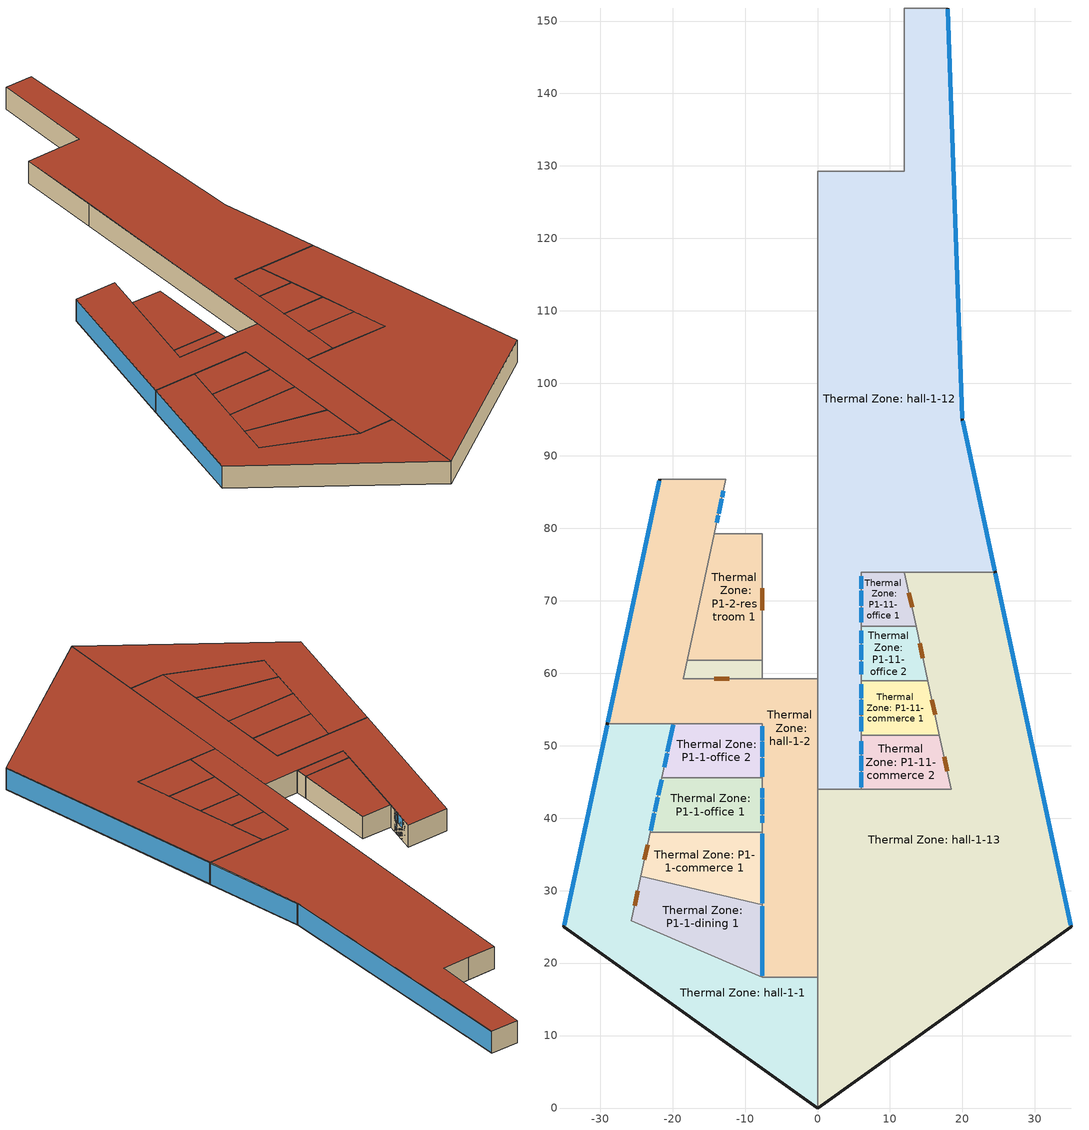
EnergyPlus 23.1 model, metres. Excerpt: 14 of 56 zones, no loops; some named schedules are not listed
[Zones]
Thermal Zone: hall-1-1
 floor ground (ExtSlabCarpet 4in ClimateZone 1-8): -19.87,53.04 -25.69,25.86 -7.64,18.04 0,18.04 0,0 -35,25 -28.99,53.04 z0
 wall outside (ASHRAE 189.1-2009 ExtWall Mass ClimateZone 5): -28.99,53.04 -35,25 0,0 z0:5
 wall to Thermal Zone: P1-1-office 2 (Interior Wall): -21.48,45.54 -19.87,53.04 z0:5
 wall to Thermal Zone: P1-1-office 1 (Interior Wall): -23.08,38.04 -21.48,45.54 z0:5
 wall to Thermal Zone: P1-1-commerce 1 (Interior Wall): -24.39,31.95 -23.08,38.04 z0:5
 wall to Thermal Zone: P1-1-dining 1 (Interior Wall): -7.64,18.04 -25.69,25.86 -24.39,31.95 z0:5
 wall to Thermal Zone: hall-1-2 (Air Wall): 0,18.04 -7.64,18.04 / -19.87,53.04 -28.99,53.04 z0:5
 wall to Thermal Zone: hall-1-13 (Air Wall): 0,0 0,18.04 z0:5
 window (Curtain Window): -29.03,52.85 -34.96,25.2 z0.2:4.8
 window inside (Interior Window): -21.16,47 -20.75,48.95 / -20.71,49.14 -19.9,52.89 / -21.99,43.15 -21.53,45.31 / -23.04,38.26 -22.52,40.65 z0.2:4.8; -22.48,40.86 -22.04,42.91 z2.7:4.8
 door inside (Interior Door): -23.9,34.25 -23.46,36.31 / -25.25,27.92 -24.81,29.98 / -22.48,40.86 -22.04,42.91 z0:2.5
 roof outside (ASHRAE 189.1-2009 ExtRoof IEAD ClimateZone 2-5): 0,0 0,18.04 -7.64,18.04 -25.69,25.86 -19.87,53.04 -28.99,53.04 -35,25 z5
Thermal Zone: hall-1-13
 floor ground (ExtSlabCarpet 4in ClimateZone 1-8): 24.51,73.96 35,25 0,0 0,43.96 18.43,43.96 12.01,73.96 z0
 wall outside (ASHRAE 189.1-2009 ExtWall Mass ClimateZone 5): 0,0 35,25 24.51,73.96 z0:5
 wall to Thermal Zone: hall-1-2 (Air Wall): 0,43.96 0,18.04 z0:5
 wall to Thermal Zone: hall-1-12 (Air Wall): 6,43.96 0,43.96 / 24.51,73.96 12.01,73.96 z0:5
 wall to Thermal Zone: P1-11-commerce 2 (Interior Wall): 16.83,51.46 18.43,43.96 6,43.96 z0:5
 wall to Thermal Zone: P1-11-commerce 1 (Interior Wall): 15.22,58.96 16.83,51.46 z0:5
 wall to Thermal Zone: P1-11-office 2 (Interior Wall): 13.61,66.46 15.22,58.96 z0:5
 wall to Thermal Zone: P1-11-office 1 (Interior Wall): 12.01,73.96 13.61,66.46 z0:5
 window (Curtain Window): 34.96,25.2 24.55,73.76 z0.2:4.8
 door inside (Interior Door): 17.46,48.5 17.9,46.45 / 12.61,71.13 13.05,69.07 / 15.78,56.34 16.22,54.28 / 14.11,64.11 14.55,62.06 z0:2.5
 roof outside (ASHRAE 189.1-2009 ExtRoof IEAD ClimateZone 2-5): 0,0 35,25 24.51,73.96 12.01,73.96 18.43,43.96 0,43.96 z5
Thermal Zone: hall-1-2
 floor ground (ExtSlabCarpet 4in ClimateZone 1-8): -12.64,86.76 -18.54,59.26 0,59.26 0,18.04 -7.64,18.04 -7.64,53.04 -28.99,53.04 -21.77,86.76 z0
 wall outside (ASHRAE 189.1-2009 ExtWall Mass ClimateZone 5): -21.77,86.76 -28.99,53.04 z0:5
 wall to Thermal Zone: P1-2-dining 1 (Interior Wall): -14.25,79.26 -12.64,86.76 z0:5
 wall to Thermal Zone: P1-2-restroom 1 (Interior Wall): -18,61.76 -14.25,79.26 z0:5
 wall to Thermal Zone: P1-2-breakroom 1 (Interior Wall): -7.64,59.26 -18.54,59.26 -18,61.76 z0:5
 wall to Thermal Zone: hall-1-3 (Air Wall): 0,59.26 -7.64,59.26 / -12.64,86.76 -21.77,86.76 z0:5
 wall to Thermal Zone: hall-1-12 (Air Wall): 0,43.96 0,59.26 z0:5
 wall to Thermal Zone: P1-1-dining 1 (Interior Wall): -7.64,28.04 -7.64,18.04 z0:5
 wall to Thermal Zone: P1-1-commerce 1 (Interior Wall): -7.64,38.04 -7.64,28.04 z0:5
 wall to Thermal Zone: P1-1-office 1 (Interior Wall): -7.64,45.54 -7.64,38.04 z0:5
 wall to Thermal Zone: P1-1-office 2 (Interior Wall): -19.87,53.04 -7.64,53.04 -7.64,45.54 z0:5
 window (Curtain Window): -21.81,86.55 -28.95,53.24 z0.2:4.8
 window inside (Interior Window): -7.64,40.35 -7.64,39.36 / -7.64,37.84 -7.64,28.24 / -7.64,48.28 -7.64,45.73 / -7.64,44.15 -7.64,42.84 / -7.64,52.68 -7.64,50.68 / -7.64,27.84 -7.64,18.24 / -13.17,84.28 -12.98,85.17 / -13.93,80.74 -13.7,81.81 z0.2:4.8; -7.64,42.64 -7.64,40.55 / -7.64,50.52 -7.64,48.44 z2.71:4.8; -13.66,82.02 -13.22,84.07 z2.8:4.8
 door inside (Interior Door): -13.66,82.02 -13.22,84.07 / -12.15,59.26 -14.25,59.26 / -7.64,42.65 -7.64,40.55 / -7.64,50.54 -7.64,48.44 z0:2.5
 roof outside (ASHRAE 189.1-2009 ExtRoof IEAD ClimateZone 2-5): 0,18.04 0,59.26 -18.54,59.26 -12.64,86.76 -21.77,86.76 -28.99,53.04 -7.64,53.04 -7.64,18.04 z5
Thermal Zone: P1-1-dining 1
 floor ground (ExtSlabCarpet 4in ClimateZone 1-8): -24.39,31.95 -7.64,28.04 -7.64,18.04 -25.69,25.86 z0
 wall to Thermal Zone: P1-1-commerce 1 (Interior Wall): -7.64,28.04 -24.39,31.95 z0:5
 roof outside (ASHRAE 189.1-2009 ExtRoof IEAD ClimateZone 2-5): -7.64,18.04 -7.64,28.04 -24.39,31.95 -25.69,25.86 z5
Thermal Zone: P1-1-commerce 1
 floor ground (ExtSlabCarpet 4in ClimateZone 1-8): -7.64,38.04 -7.64,28.04 -24.39,31.95 -23.08,38.04 z0
 wall to Thermal Zone: P1-1-office 1 (Interior Wall): -7.64,38.04 -23.08,38.04 z0:5
 roof outside (ASHRAE 189.1-2009 ExtRoof IEAD ClimateZone 2-5): -7.64,28.04 -7.64,38.04 -23.08,38.04 -24.39,31.95 z5
Thermal Zone: P1-1-office 1
 floor ground (ExtSlabCarpet 4in ClimateZone 1-8): -7.64,45.54 -7.64,38.04 -23.08,38.04 -21.48,45.54 z0
 wall to Thermal Zone: P1-1-office 2 (Interior Wall): -7.64,45.54 -21.48,45.54 z0:5
 roof outside (ASHRAE 189.1-2009 ExtRoof IEAD ClimateZone 2-5): -7.64,38.04 -7.64,45.54 -21.48,45.54 -23.08,38.04 z5
Thermal Zone: hall-1-12
 floor ground (ExtSlabCarpet 4in ClimateZone 1-8): 17.97,151.8 20,95 24.51,73.96 6.01,73.96 6.01,43.96 0,43.96 0,129.3 12,129.3 12,151.8 z0
 wall outside (ASHRAE 189.1-2009 ExtWall Mass ClimateZone 5): 24.51,73.96 20,95 17.97,151.8 z0:5
 wall to Thermal Zone: P1-11-office 1 (Interior Wall): 6.01,66.46 6.01,73.96 12,73.96 z0:5
 wall to Thermal Zone: P1-11-office 2 (Interior Wall): 6.01,58.96 6.01,66.46 z0:5
 wall to Thermal Zone: P1-11-commerce 1 (Interior Wall): 6.01,51.46 6.01,58.96 z0:5
 wall to Thermal Zone: P1-11-commerce 2 (Interior Wall): 6.01,43.96 6.01,51.46 z0:5
 wall to Thermal Zone: hall-1-3 (Air Wall): 0,110.9 0,59.26 z0:5
 wall to Thermal Zone: hall-1-4 (Air Wall): 0,129.3 0,110.9 z0:5
 wall to Thermal Zone: hall-1-11 (Air Wall): 6.01,129.3 0,129.3 / 17.97,151.8 12,151.8 z0:5
 wall to Thermal Zone: P1-10-restroom 1 (Interior Wall): 12,151.8 12,129.3 6.01,129.3 z0:5
 window (Curtain Window): 24.47,74.15 20.04,94.8 / 19.99,95.2 17.98,151.6 z0.2:4.8
 window inside (Interior Window): 6.01,64.15 6.01,65.83 / 6.01,59.87 6.01,61.59 / 6.01,56.55 6.01,58.44 / 6.01,52.01 6.01,53.96 / 6.01,44.26 6.01,46.31 / 6.01,48.8 6.01,50.59 / 6.01,71.65 6.01,73.39 / 6.01,67.06 6.01,69.03 z0.2:4.8; 6.01,61.82 6.01,63.92 z2.8:4.8; 6.01,54.24 6.01,56.31 z2.73:4.8; 6.01,46.56 6.01,48.61 z2.74:4.8; 6.01,69.3 6.01,71.4 z2.79:4.8
 door inside (Interior Door): 6.01,54.21 6.01,56.31 / 6.01,61.82 6.01,63.92 / 6.01,46.51 6.01,48.61 / 6.01,69.3 6.01,71.4 z0:2.5
 roof outside (ASHRAE 189.1-2009 ExtRoof IEAD ClimateZone 2-5): 6.01,43.96 6.01,73.96 24.51,73.96 20,95 17.97,151.8 12,151.8 12,129.3 0,129.3 0,43.96 z5
Thermal Zone: P1-11-commerce 2
 floor ground (ExtSlabCarpet 4in ClimateZone 1-8): 16.83,51.46 18.43,43.96 6,43.96 6,51.46 z0
 wall to Thermal Zone: P1-11-commerce 1 (Interior Wall): 16.83,51.46 6,51.46 z0:5
 roof outside (ASHRAE 189.1-2009 ExtRoof IEAD ClimateZone 2-5): 18.43,43.96 16.83,51.46 6,51.46 6,43.96 z5
Thermal Zone: P1-1-office 2
 floor ground (ExtSlabCarpet 4in ClimateZone 1-8): -7.64,53.04 -7.64,45.54 -21.48,45.54 -19.87,53.04 z0
 roof outside (ASHRAE 189.1-2009 ExtRoof IEAD ClimateZone 2-5): -7.64,45.54 -7.64,53.04 -19.87,53.04 -21.48,45.54 z5
Thermal Zone: P1-11-commerce 1
 floor ground (ExtSlabCarpet 4in ClimateZone 1-8): 15.22,58.96 16.83,51.46 6.01,51.46 6.01,58.96 z0
 wall to Thermal Zone: P1-11-office 2 (Interior Wall): 15.22,58.96 6.01,58.96 z0:5
 roof outside (ASHRAE 189.1-2009 ExtRoof IEAD ClimateZone 2-5): 16.83,51.46 15.22,58.96 6.01,58.96 6.01,51.46 z5
Thermal Zone: P1-11-office 2
 floor ground (ExtSlabCarpet 4in ClimateZone 1-8): 13.61,66.46 15.22,58.96 6,58.96 6,66.46 z0
 wall to Thermal Zone: P1-11-office 1 (Interior Wall): 13.61,66.46 6,66.46 z0:5
 roof outside (ASHRAE 189.1-2009 ExtRoof IEAD ClimateZone 2-5): 15.22,58.96 13.61,66.46 6,66.46 6,58.96 z5
Thermal Zone: P1-2-breakroom 1
 floor ground (ExtSlabCarpet 4in ClimateZone 1-8): -7.64,61.76 -7.64,59.26 -18.54,59.26 -18,61.76 z0
 wall to Thermal Zone: P1-2-restroom 1 (Interior Wall): -7.64,61.76 -18,61.76 z0:5
 wall to Thermal Zone: hall-1-3 (Interior Wall): -7.64,59.26 -7.64,61.76 z0:5
 roof outside (ASHRAE 189.1-2009 ExtRoof IEAD ClimateZone 2-5): -7.64,59.26 -7.64,61.76 -18,61.76 -18.54,59.26 z5
Thermal Zone: P1-2-restroom 1
 floor ground (ExtSlabCarpet 4in ClimateZone 1-8): -7.64,79.26 -7.64,61.76 -18,61.76 -14.25,79.26 z0
 wall to Thermal Zone: hall-1-3 (Interior Wall): -7.64,61.76 -7.64,79.26 z0:5
 wall to Thermal Zone: P1-2-dining 1 (Interior Wall): -7.64,79.26 -14.25,79.26 z0:5
 door inside (Interior Door): -7.64,68.7 -7.64,71.7 z0:2.5
 roof outside (ASHRAE 189.1-2009 ExtRoof IEAD ClimateZone 2-5): -7.64,61.76 -7.64,79.26 -14.25,79.26 -18,61.76 z5
Thermal Zone: P1-11-office 1
 floor ground (ExtSlabCarpet 4in ClimateZone 1-8): 12.01,73.96 13.61,66.46 6.01,66.46 6.01,73.96 z0
 roof outside (ASHRAE 189.1-2009 ExtRoof IEAD ClimateZone 2-5): 13.61,66.46 12.01,73.96 6.01,73.96 6.01,66.46 z5
[Building]
Building: Maximum number of warmup days=50; Minimum number of warmup days=6
[Site:Location]
BEIJING: Elevation=32; Latitude=39.8; Longitude=116.47; Time zone=8
[SizingPeriod:DesignDay] Ashrae clear sky optical depth for beam irradiance taub=0.747; Ashrae clear sky optical depth for diffuse irradiance taud=1.448; Barometric pressure=100950; Begin environment reset mode=FullResetAtBeginEnvironment; Daily dry bulb temperature range=8.9; Day of month=21; Day type=SummerDesignDay; Daylight saving time indicator=No; Dry bulb temperature range modifier type=DefaultMultipliers; Month=7; Rain indicator=No; Snow indicator=No; Solar model indicator=ASHRAETau; Wind direction=180; Wind speed=3.4
Name | Humidity condition type | Maximum dry bulb temperature | Wetbulb or dewpoint at maximum dry bulb | Enthalpy at maximum dry bulb
Beijing Ann Clg .4% Condns DB=>MWB | WetBulb | 34.9 | 22.2
Beijing Ann Clg .4% Condns DP=>MDB | DewPoint | 28.9 | 26.1
Beijing Ann Clg .4% Condns Enth=>MDB | Enthalpy | 30.1 |  | 86200
Beijing Ann Clg .4% Condns WB=>MDB | WetBulb | 30.5 | 27
[Construction]
ASHRAE 189.1-2009 ExtRoof IEAD ClimateZone 2-5: Roof Membrane, Roof Insulation [21], Metal Decking
ASHRAE 189.1-2009 ExtWall Mass ClimateZone 5: 1IN Stucco, 8IN Concrete HW, Wall Insulation [40], 1/2IN Gypsum
Curtain Window: Curtain Wall 12T Low-E, Ar, Curtain Wall 12T
ExtSlabCarpet 4in ClimateZone 1-8: MAT-CC05 4 HW CONCRETE, CP02 CARPET PAD
Interior Door: G05 25mm wood
Interior Wall: G01a 19mm gypsum board, F04 Wall air space resistance, G01a 19mm gypsum board
Interior Window: Clear 3mm
[Construction:AirBoundary]
Air Wall: SimpleMixing, 0.8, Always On
[Material] Thermal absorptance=0.9
Name | Conductivity | Density | Roughness | Solar absorptance | Specific heat | Thickness | Visible absorptance
1/2IN Gypsum | 0.16 | 784.9 | Smooth | 0.4 | 830 | 0.0127 | 0.4
1IN Stucco | 0.6918 | 1858 | Smooth | 0.92 | 837 | 0.0253 | 0.92
8IN Concrete HW | 1.7296 | 2243 | MediumRough | 0.65 | 837 | 0.2033 | 0.65
G01a 19mm gypsum board | 0.16 | 800 | MediumSmooth | 0.4 | 1090 | 0.019 | 0.4
G05 25mm wood | 0.15 | 608 | MediumSmooth | 0.5 | 1630 | 0.0254 | 0.5
MAT-CC05 4 HW CONCRETE | 1.311 | 2240 | Rough | 0.85 | 836.8 | 0.1016 | 0.85
Metal Decking | 45.006 | 7680 | MediumSmooth | 0.6 | 418.4 | 0.0015 | 0.6
Roof Insulation [21] | 0.049 | 265 | MediumRough | 0.7 | 836.8 | 0.2105 | 0.7
Roof Membrane | 0.16 | 1121.29 | VeryRough | 0.7 | 1460 | 0.0095 | 0.7
Wall Insulation [40] | 0.0432 | 91 | MediumRough | 0.5 | 837 | 0.0794 | 0.5
[Material:AirGap]
F04 Wall air space resistance: Thermal resistance=0.15
[Material:NoMass]
CP02 CARPET PAD: Roughness=Smooth; Solar absorptance=0.8; Thermal absorptance=0.9; Thermal resistance=0.1; Visible absorptance=0.8
[WindowMaterial:Gas]
Ar: Gas type=Argon; Thickness=0.018
[WindowMaterial:Glazing] Back side solar reflectance at normal incidence=0; Optical data type=SpectralAverage
Name | Back side infrared hemispherical emissivity | Back side visible reflectance at normal incidence | Conductivity | Dirt correction factor for solar and visible transmittance | Front side infrared hemispherical emissivity | Front side solar reflectance at normal incidence | Front side visible reflectance at normal incidence | Infrared transmittance at normal incidence | Solar diffusing | Solar transmittance at normal incidence | Thickness | Visible transmittance at normal incidence
Clear 3mm | 0.84 | 0 | 0.9 | 1 | 0.84 | 0.075 | 0.081 | 0 | No | 0.837 | 0.003 | 0.898
Curtain Wall 12T |  | 0 |  |  |  | 0.08 | 0.08 |  |  | 0.91 | 0.012 | 0.916
Curtain Wall 12T Low-E |  | 0.14 |  |  |  | 0.41 | 0.13 |  |  | 0.38 | 0.012 | 0.72
[AvailabilityManager:Scheduled] Schedule=Always On Discrete
Air Loop HVAC Outdoor Air System 1 Availability Manager; VAV with Reheat Availability Manager
[ElectricEquipment] Design level calculation method=Watts/Area
Name | End use subcategory | Schedule | Watts per zone floor area | Zone or zonelist or space or spacelist | Fraction latent | Fraction lost | Fraction radiant
189.1-2009 - Office - ClosedOffice - CZ4-8 Electric Equipment 1 | General | Office Bldg Equip | 6.8889 | 189.1-2009 - Office - ClosedOffice - CZ4-8 1
189.1-2009 - Office - Restroom - CZ4-8 Electric Equipment |  | Office Bldg Equip | 0.753474 | 189.1-2009 - Office - Restroom - CZ4-8
189.1-2009 - Office - WholeBuilding - Lg Office - CZ4-8 Electric Equipment |  | Large Office Bldg Equip | 5.81251 | 189.1-2009 - Office - WholeBuilding - Lg Office - CZ4-8
Office Dining Elec Equip | General | OfficeLarge BLDG_EQUIP_SCH | 10.7639 | Office Dining | 0 | 0 | 0.5
Retail Retail Elec Equip | General | RetailStandalone BLDG_EQUIP_SCH | 3.22917 | Retail Retail | 0 | 0 | 0.5
[Lights] Design level calculation method=Watts/Area
Name | End use subcategory | Schedule | Watts per zone floor area | Zone or zonelist or space or spacelist | Fraction radiant | Fraction replaceable | Fraction visible | Return air fraction
189.1-2009 - Office - ClosedOffice - CZ4-8 Lights 1 | General | Office Bldg Light | 10.6563 | 189.1-2009 - Office - ClosedOffice - CZ4-8 1
189.1-2009 - Office - Restroom - CZ4-8 Lights |  | Office Bldg Light | 8.71877 | 189.1-2009 - Office - Restroom - CZ4-8
189.1-2009 - Office - WholeBuilding - Lg Office - CZ4-8 Lights |  | Large Office Bldg Light | 9.68752 | 189.1-2009 - Office - WholeBuilding - Lg Office - CZ4-8
Office Dining Lights | General | OfficeLarge BLDG_LIGHT_SCH | 9.68752 | Office Dining | 0.4 | 1 | 0.2 | 0.4
Retail Retail Lights | General | RetailStandalone BLDG_LIGHT_SCH | 18.2986 | Retail Retail | 0.7 | 1 | 0.2 | 0
[People] Fraction radiant=0.3; Number of people calculation method=People/Area
Name | Activity level schedule | Number of people schedule | People per floor area | Zone or zonelist or space or spacelist
189.1-2009 - Office - ClosedOffice - CZ4-8 People 1 | Office Activity | Office Work Occ | 0.0511286 | 189.1-2009 - Office - ClosedOffice - CZ4-8 1
189.1-2009 - Office - Restroom - CZ4-8 People | Office Activity | Office Misc Occ | 0.107639 | 189.1-2009 - Office - Restroom - CZ4-8
189.1-2009 - Office - WholeBuilding - Lg Office - CZ4-8 People | Large Office Activity | Large Office Bldg Occ | 0.0538196 | 189.1-2009 - Office - WholeBuilding - Lg Office - CZ4-8
Office Dining People | OfficeMedium ACTIVITY_SCH | OfficeLarge BLDG_OCC_SCH | 0.107639 | Office Dining
Retail Retail People | RetailStandalone ACTIVITY_SCH | RetailStandalone BLDG_OCC_SCH | 0.161459 | Retail Retail
[Space]
Name | Zone | Space type
P1-1-commerce 1 | Thermal Zone: P1-1-commerce 1 | Retail Retail
P1-1-dining 1 | Thermal Zone: P1-1-dining 1 | Office Dining
P1-1-office 1 | Thermal Zone: P1-1-office 1 | 189.1-2009 - Office - ClosedOffice - CZ4-8 1
P1-1-office 2 | Thermal Zone: P1-1-office 2 | 189.1-2009 - Office - ClosedOffice - CZ4-8 1
P1-2-breakroom 1 | Thermal Zone: P1-2-breakroom 1 | 189.1-2009 - Office - WholeBuilding - Lg Office - CZ4-8
P1-2-restroom 1 | Thermal Zone: P1-2-restroom 1 | 189.1-2009 - Office - Restroom - CZ4-8
P1-11-commerce 1 | Thermal Zone: P1-11-commerce 1 | Retail Retail
P1-11-commerce 2 | Thermal Zone: P1-11-commerce 2 | Retail Retail
P1-11-office 1 | Thermal Zone: P1-11-office 1 | 189.1-2009 - Office - ClosedOffice - CZ4-8 1
P1-11-office 2 | Thermal Zone: P1-11-office 2 | 189.1-2009 - Office - ClosedOffice - CZ4-8 1
hall-1-1 | Thermal Zone: hall-1-1 | 189.1-2009 - Office - WholeBuilding - Lg Office - CZ4-8
hall-1-2 | Thermal Zone: hall-1-2 | 189.1-2009 - Office - WholeBuilding - Lg Office - CZ4-8
hall-1-12 | Thermal Zone: hall-1-12 | 189.1-2009 - Office - WholeBuilding - Lg Office - CZ4-8
hall-1-13 | Thermal Zone: hall-1-13 | 189.1-2009 - Office - WholeBuilding - Lg Office - CZ4-8
[SpaceList]
189.1-2009 - Office - ClosedOffice - CZ4-8 1: P1-11-office 1, P1-1-office 1, P1-1-office 2, P1-11-office 2, P1-7-office 1
189.1-2009 - Office - Restroom - CZ4-8: P1-2-restroom 1, P1-10-restroom 1, P1-8-restroom 1, P2-2-restroom 1, P3-2-restroom 1
189.1-2009 - Office - WholeBuilding - Lg Office - CZ4-8: hall-1-1, hall-1-13, hall-1-12, hall-2-3, hall-1-2, hall-1-9, hall-1-6, P1-2-breakroom 1, hall-1-11, hall-1-3, hall-1-4, hall-2-1, hall-1-10, hall-1-5, hall-1-7, hall-1-8, hall-4-4, hall-4-3, hall-4-2, hall-4-1, hall-2-2, hall-3-1, hall-3-2, hall-3-3
Office Dining: P1-1-dining 1, P1-7-dining 1, P1-2-dining 1, P1-4-dining 1, P3-2-dining 1, P3-1-dining 1
Retail Retail: P3-1-commerce 1, P2-1-commerce 2, P1-1-commerce 1, P1-11-commerce 2, P4-1-commerce 1, P1-11-commerce 1, P1-3-commerce 1, P2-1-commerce 3, P1-4-commerce 1, P4-2-commerce 2, P1-9-commerce 1, P4-2-commerce 1, P1-5-commerce 1, P1-6-commerce 1, P4-3-commerce 2, P4-3-commerce 1
[Zone] Multiplier=1; Part of total floor area=Yes; Zone inside convection algorithm=TARP; Zone outside convection algorithm=TARP
Thermal Zone: P1-1-commerce 1; Thermal Zone: P1-1-dining 1; Thermal Zone: P1-1-office 1; Thermal Zone: P1-1-office 2; Thermal Zone: P1-2-breakroom 1; Thermal Zone: P1-2-restroom 1; Thermal Zone: P1-11-commerce 1; Thermal Zone: P1-11-commerce 2; Thermal Zone: P1-11-office 1; Thermal Zone: P1-11-office 2; Thermal Zone: hall-1-1; Thermal Zone: hall-1-2; Thermal Zone: hall-1-12; Thermal Zone: hall-1-13
[ZoneInfiltration:DesignFlowRate] Design flow rate calculation method=Flow/ExteriorArea
Name | Flow rate per exterior surface area | Schedule | Zone or zonelist or space or spacelist
189.1-2009 - Office - ClosedOffice - CZ4-8 Infiltration 1 | 0.000226568 | Office Infil Quarter On | 189.1-2009 - Office - ClosedOffice - CZ4-8 1
189.1-2009 - Office - Restroom - CZ4-8 Infiltration | 0.000226568 | Office Infil Quarter On | 189.1-2009 - Office - Restroom - CZ4-8
189.1-2009 - Office - WholeBuilding - Lg Office - CZ4-8 Infiltration | 0.000226568 | Large Office Infil Quarter On | 189.1-2009 - Office - WholeBuilding - Lg Office - CZ4-8
Office Dining Infiltration | 0.00030226 | OfficeMedium INFIL_SCH_PNNL | Office Dining
Retail Retail Infiltration | 0.00030226 | RetailStandalone INFIL_SCH_PNNL | Retail Retail
[Schedule:Year]
Always On: Always On Week Rule - Jan1-Dec31, 1, 1, 12, 31
Office Bldg Equip: Office Bldg Equip Week Rule - Jan1-Dec31, 1, 1, 12, 31
OfficeLarge BLDG_EQUIP_SCH: OfficeLarge BLDG_EQUIP_SCH Week Rule - Jan1-Dec31, 1, 1, 12, 31
OfficeLarge BLDG_LIGHT_SCH: OfficeLarge BLDG_LIGHT_SCH Week Rule - Jan1-Dec31, 1, 1, 12, 31
OfficeLarge BLDG_OCC_SCH: OfficeLarge BLDG_OCC_SCH Week Rule - Jan1-Dec31, 1, 1, 12, 31
OfficeMedium ACTIVITY_SCH: OfficeMedium ACTIVITY_SCH Week Rule - Jan1-Dec31, 1, 1, 12, 31
OfficeMedium INFIL_SCH_PNNL: OfficeMedium INFIL_SCH_PNNL Week Rule - Jan1-Dec31, 1, 1, 12, 31
RetailStandalone ACTIVITY_SCH: RetailStandalone ACTIVITY_SCH Week Rule - Jan1-Dec31, 1, 1, 12, 31
RetailStandalone BLDG_EQUIP_SCH: RetailStandalone BLDG_EQUIP_SCH Week Rule - Jan1-Dec31, 1, 1, 12, 31
RetailStandalone BLDG_LIGHT_SCH: RetailStandalone BLDG_LIGHT_SCH Week Rule - Jan1-Dec31, 1, 1, 12, 31
RetailStandalone BLDG_OCC_SCH: RetailStandalone BLDG_OCC_SCH Week Rule - Jan1-Dec31, 1, 1, 12, 31
RetailStandalone INFIL_SCH_PNNL: RetailStandalone INFIL_SCH_PNNL Week Rule - Jan1-Dec31, 1, 1, 12, 31
